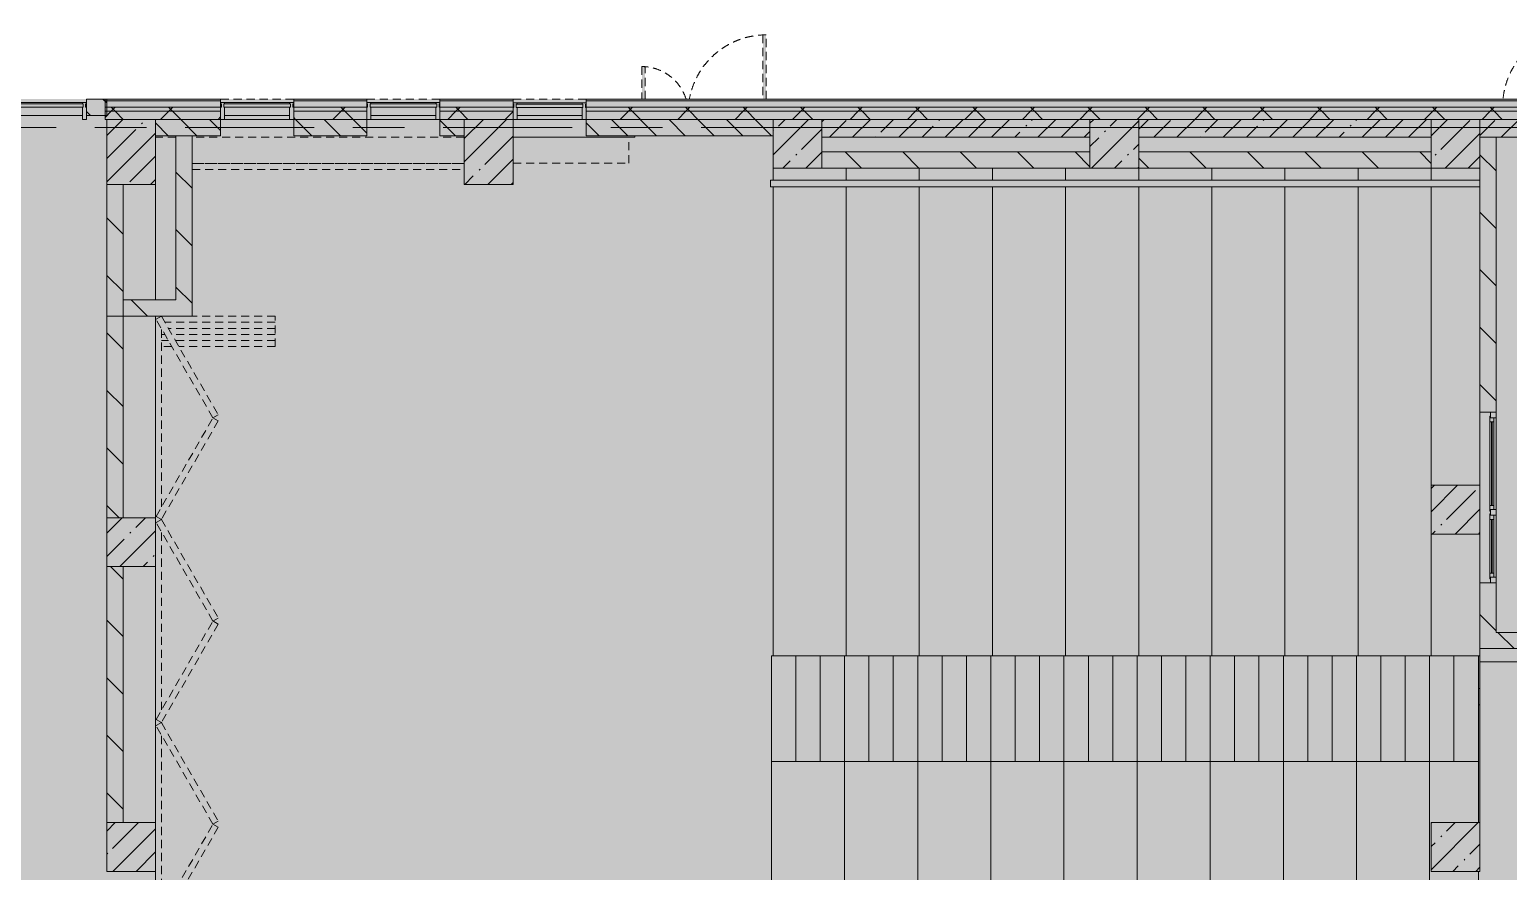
# Model space of a CAD drawing. Header units: millimetres. Extents: x -3238 to 193830, y -8553 to 29000.
# Drawn here: x 71717 to 89917, y 17850 to 28205 of the extents above; entities that cross this region are included whole.
import ezdxf

# ---------------------------------------------------------------- set-up
doc = ezdxf.new("R2010")
doc.units = ezdxf.units.MM
doc.linetypes.add('200_ШТРИХ__ш1_п0_6_', pattern=[160, 100, -60])
doc.linetypes.add('Осевая', pattern=[3175, 635, -476.25, 1587.5, -476.25])
doc.layers.add('A-DETL-GENF-5', color=7, linetype='Continuous', lineweight=9, true_color=0xc0c0c0, transparency=0.4)
for name, color, linetype, lineweight in [('A-DETL-MBND-1', 7, '200_ШТРИХ__ш1_п0_6_', 9), ('A-GLAZ-CURT-3', 7, 'Continuous', 5), ('A-WALL-3', 7, 'Continuous', 5), ('I-WALL-6', 7, 'Continuous', 5), ('S-COLS-3', 7, 'Continuous', 5), ('Оси', 7, 'Continuous', 9), ('Оси-2', 7, 'Осевая', 9)]:
    doc.layers.add(name, color=color, linetype=linetype, lineweight=lineweight)
for name, color, linetype, lineweight, true_color in [('A-FLOR-2', 7, 'Continuous', 5, 0xb7b7b7), ('A-GLAZ-3', 7, 'Continuous', 5, 0x737373), ('A-GLAZ-CURT-2', 7, 'Continuous', 5, 0x737373), ('A-GLAZ-CWMG-2', 7, 'Continuous', 5, 0x737373), ('A-WALL-4', 7, 'Continuous', 9, 0x737373), ('A-WALL-5', 7, 'Continuous', 5, 0x737373), ('I-WALL-7', 7, 'Continuous', 5, 0x737373), ('S-COLS-2', 7, 'Continuous', 5, 0x737373), ('S-STRS-3', 7, 'Continuous', 5, 0x737373)]:
    doc.layers.add(name, color=color, linetype=linetype, lineweight=lineweight, true_color=true_color)
pattern_1 = [(45, (58957.15, 0), (-353.5534, 353.5534), []), (135, (58957.15, 0), (-353.5534, -353.5534), [])]
pattern_2 = [(135, (58957.15, 0), (-176.7767, -176.7767), [])]
pattern_3 = [(135, (58957.15, 0), (-353.5534, -353.5534), [])]

# ---------------------------------------------------------------- blocks, each defined once
blk = doc.blocks.new('BSC_Колонна _Прямоугольная - 600х800-24078684-2_3_1_птичка')
at = {"layer": 'S-COLS-3'}
h = blk.add_hatch(dxfattribs=at)
h.set_pattern_fill('FP_150', color=256, style=0, pattern_type=2)
h.set_pattern_definition([(45, (-14010, -26700), (-285.123, 285.123), []), (45, (-13724.88, -26700), (-285.123, 285.123), [504.031, -100.806, 16.764, -84.042])])
h.paths.add_polyline_path([(300, -400), (300, 400), (-300, 400), (-300, -400)])
at = {"layer": 'S-COLS-2'}
for p, q in [((300, 400), (-300, 400)), ((-300, 400), (-300, -400)), ((300, -400), (300, 400)), ((-300, -400), (300, -400))]:
    blk.add_line(p, q, dxfattribs=at)
blk = doc.blocks.new('BSC_Колонна _Прямоугольная - 600х600-23295697-2_3_1_птичка')
at = {"layer": 'S-COLS-3'}
h = blk.add_hatch(dxfattribs=at)
h.set_pattern_fill('FP_153', color=256, style=0, pattern_type=2)
h.set_pattern_definition([(45, (-14010, -18150), (-285.123, 285.123), []), (45, (-13724.88, -18150), (-285.123, 285.123), [504.031, -100.806, 16.764, -84.042])])
h.paths.add_polyline_path([(-300, -300), (300, -300), (300, 300), (-300, 300), (-300, -26)])
at = {"layer": 'S-COLS-2'}
for p, q in [((300, 300), (-300, 300)), ((-300, 300), (-300, -300)), ((300, -300), (300, 300)), ((-300, -300), (300, -300))]:
    blk.add_line(p, q, dxfattribs=at)
blk = doc.blocks.new('BSC_Колонна _Прямоугольная - 600х600-V137-2_3_1_птичка')
at = {"layer": 'S-COLS-3'}
h = blk.add_hatch(dxfattribs=at)
h.set_pattern_fill('FP_154', color=256, style=0, pattern_type=2)
h.set_pattern_definition([(45, (-14010, -21900), (-285.123, 285.123), []), (45, (-13724.88, -21900), (-285.123, 285.123), [504.031, -100.806, 16.764, -84.042])])
h.paths.add_polyline_path([(-300, -300), (300, -300), (300, 300), (-300, 300)])
at = {"layer": 'S-COLS-2'}
for p, q in [((300, 300), (-300, 300)), ((-300, 300), (-300, -300)), ((300, -300), (300, 300)), ((-300, -300), (300, -300))]:
    blk.add_line(p, q, dxfattribs=at)
blk = doc.blocks.new('BSC_Колонна _Прямоугольная - 600х600-V139-2_3_1_птичка')
at = {"layer": 'S-COLS-3'}
h = blk.add_hatch(dxfattribs=at)
h.set_pattern_fill('FP_156', color=256, style=0, pattern_type=2)
h.set_pattern_definition([(45, (-26110, -26800), (-285.123, 285.123), []), (45, (-25824.88, -26800), (-285.123, 285.123), [504.031, -100.806, 16.764, -84.042])])
h.paths.add_polyline_path([(-300, -300), (300, -300), (300, 300), (-300, 300)])
at = {"layer": 'S-COLS-2'}
for p, q in [((300, 300), (-300, 300)), ((-300, 300), (-300, -300)), ((300, -300), (300, 300)), ((-300, -300), (300, -300))]:
    blk.add_line(p, q, dxfattribs=at)
blk = doc.blocks.new('Прямоугольный импост - Импост структурный с накладкой - 190мм-22856075-2_3_1_птичка')
at = {"layer": 'A-GLAZ-CWMG-2'}
for p, q in [((0, 190), (-50, 190)), ((-50, 190), (-50, 40)), ((0, 40), (0, 190)), ((-50, 40), (-40, 40)), ((-40, 0), (-50, 0)), ((-50, 0), (-50, -17)), ((-40, 40), (-40, 0)), ((-10, 0), (-10, 40)), ((-10, 40), (0, 40)), ((0, 0), (-10, 0)), ((0, -17), (0, 0)), ((-50, -17), (0, -17))]:
    blk.add_line(p, q, dxfattribs=at)
blk = doc.blocks.new('Прямоугольный импост - Импост структурный с накладкой - 190мм-V143-2_3_1_птичка')
at = {"layer": 'A-GLAZ-CWMG-2'}
for p, q in [((0, 190), (-50, 190)), ((-50, 190), (-50, 40)), ((0, 40), (0, 188)), ((-50, 40), (-40, 40)), ((-40, 0), (-50, 0)), ((-50, 0), (-50, -17)), ((-40, 40), (-40, 0)), ((-10, 0), (-10, 40)), ((-10, 40), (0, 40)), ((0, 0), (-10, 0)), ((0, -17), (0, 0)), ((-50, -17), (0, -17))]:
    blk.add_line(p, q, dxfattribs=at)
blk = doc.blocks.new('Системная панель - Стекло - 40мм-V151-2_3_1_птичка')
at = {"layer": 'A-GLAZ-CURT-2'}
for p, q in [((397.5, 0), (-397.5, 0)), ((-397.5, 0), (-397.5, -40)), ((397.5, -40), (397.5, 0)), ((-397.5, -40), (397.5, -40))]:
    blk.add_line(p, q, dxfattribs=at)
blk = doc.blocks.new('Прямоугольный импост - Импост структурный с накладкой - 190мм-22856073-2_3_1_птичка')
at = {"layer": 'A-GLAZ-CWMG-2'}
for p, q in [((-50, 40), (-50, 190)), ((-50, 190), (0, 190)), ((0, 190), (0, 40)), ((-40, 40), (-50, 40)), ((-50, -17), (-50, 0)), ((-50, 0), (-40, 0)), ((-40, 0), (-40, 40)), ((-10, 40), (-10, 0)), ((0, 40), (-10, 40)), ((-10, 0), (0, 0)), ((0, 0), (0, -17)), ((0, -17), (-50, -17))]:
    blk.add_line(p, q, dxfattribs=at)
blk = doc.blocks.new('Прямоугольный импост - Импост структурный с накладкой - 160мм-22794259-2_3_1_птичка')
at = {"layer": 'A-GLAZ-CWMG-2'}
for p, q in [((4160, 27307), (4935, 27307)), ((4160, 27150), (4935, 27150))]:
    blk.add_line(p, q, dxfattribs=at)
blk = doc.blocks.new('Системная панель - Стекло - 40мм-V160-2_3_1_птичка')
at = {"layer": 'A-GLAZ-CURT-3'}
h = blk.add_hatch(dxfattribs=at)
h.set_pattern_fill('FP_182', color=256, style=0, pattern_type=2)
h.set_pattern_definition([(45, (-17860.3, -26790), (-1414.21, 1414.21), [1000, -3000]), (45, (-18860.3, -27290), (-1414.21, 1414.21), [3000, -1000]), (45, (-16860.3, -27790), (-1414.21, 1414.21), [1000, -3000])])
h.paths.add_polyline_path([(-410, -40), (410, -40), (410, 0), (-410, 0)])
at = {"layer": 'A-GLAZ-CURT-2'}
for p, q in [((410, 0), (-410, 0)), ((-410, 0), (-410, -40)), ((-410, -40), (410, -40)), ((410, -40), (410, 0))]:
    blk.add_line(p, q, dxfattribs=at)
blk = doc.blocks.new('Системная панель - Стекло - 40мм-V161-2_3_1_птичка')
at = {"layer": 'A-GLAZ-CURT-2'}
for p, q in [((410, 0), (-410, 0)), ((-410, 0), (-410, -40)), ((-410, -40), (410, -40)), ((410, -40), (410, 0))]:
    blk.add_line(p, q, dxfattribs=at)
blk = doc.blocks.new('BSC_Колонна _Прямоугольная - 600х600-V172-2_3_1_птичка')
at = {"layer": 'S-COLS-3'}
h = blk.add_hatch(dxfattribs=at)
h.set_pattern_fill('FP_189', color=256, style=0, pattern_type=2)
h.set_pattern_definition([(45, (-30310, -26800), (-285.123, 285.123), []), (45, (-30024.88, -26800), (-285.123, 285.123), [504.031, -100.806, 16.764, -84.042])])
h.paths.add_polyline_path([(-300, -300), (300, -300), (300, 300), (-300, 300), (-300, 145)])
at = {"layer": 'S-COLS-2'}
for p, q in [((300, 300), (-300, 300)), ((-300, 300), (-300, -300)), ((300, -300), (300, 300)), ((-300, -300), (300, -300))]:
    blk.add_line(p, q, dxfattribs=at)
blk = doc.blocks.new('Прямоугольный импост - Импост структурный с накладкой - 160мм Темный-33186089-2_3_1_птичка')
at = {"layer": 'A-GLAZ-CWMG-2'}
for p, q in [((16960, 27307), (17760, 27307)), ((16960, 27150), (17760, 27150))]:
    blk.add_line(p, q, dxfattribs=at)
blk = doc.blocks.new('DOR__перегородка__Прямоугольная - ТП-2_ Вн_ДПГ_9480х4200h_2-23998078-2_3_1_птичка')
at = {"layer": 'A-DETL-MBND-1'}
for p, q in [((3, -75), (1987, -75)), ((1982, -72), (2019, -7)), ((3194, -772), (1982, -72)), ((2019, -7), (3231, -707)), ((2137, -75), (4324, -75)), ((3230, -707), (4443, -7)), ((4480, -72), (3268, -772)), ((4443, -7), (4480, -72)), ((4474, -75), (4487, -75)), ((4481, -72), (4518, -7)), ((5693, -772), (4481, -72)), ((4518, -7), (5731, -707)), ((4637, -75), (6824, -75)), ((5730, -707), (6942, -7)), ((6980, -72), (5767, -772)), ((6942, -7), (6980, -72)), ((6974, -75), (6985, -75)), ((6979, -72), (7017, -7)), ((8192, -772), (6979, -72)), ((7017, -7), (8229, -707)), ((7135, -75), (9323, -75)), ((8229, -707), (9441, -7)), ((9479, -72), (8267, -772)), ((9105, -201), (9105, -75)), ((9180, -158), (9180, -75)), ((9255, -114), (9255, -75)), ((9330, -1474), (9330, -158)), ((9405, -1474), (9405, -114)), ((9441, -7), (9479, -72)), ((9473, -75), (9480, -75)), ((9105, -1474), (9105, -288)), ((9180, -1474), (9180, -244)), ((9255, -1474), (9255, -201)), ((9480, -1474), (9480, -450)), ((3231, -707), (3194, -772)), ((3268, -772), (3230, -707)), ((5731, -707), (5693, -772)), ((5767, -772), (5730, -707)), ((8229, -707), (8192, -772)), ((8267, -772), (8229, -707)), ((9105, -1474), (9480, -1474))]:
    blk.add_line(p, q, dxfattribs=at)
blk = doc.blocks.new('BSC_Колонна _Прямоугольная - 600х600-V190-2_3_1_птичка')
at = {"layer": 'S-COLS-3'}
h = blk.add_hatch(dxfattribs=at)
h.set_pattern_fill('FP_202', color=256, style=0, pattern_type=2)
h.set_pattern_definition([(45, (-22210, -26800), (-285.123, 285.123), []), (45, (-21924.88, -26800), (-285.123, 285.123), [504.031, -100.806, 16.764, -84.042])])
h.paths.add_polyline_path([(-300, -300), (300, -300), (300, 300), (-300, 300), (-300, 145)])
at = {"layer": 'S-COLS-2'}
for p, q in [((300, 300), (-300, 300)), ((-300, 300), (-300, -300)), ((300, -300), (300, 300)), ((-300, -300), (300, -300))]:
    blk.add_line(p, q, dxfattribs=at)
blk = doc.blocks.new('Перекрытия 3 - Перекрытия 4-20977624-2_3_1_птичка')
at = {"layer": 'S-STRS-3'}
for p, q in [((21910, 26500), (21910, 26351)), ((22810, 26351), (22810, 26500)), ((23710, 26351), (23710, 26500)), ((24610, 26351), (24610, 26500)), ((25510, 26351), (25510, 26500)), ((26410, 26351), (26410, 26500)), ((27310, 26351), (27310, 26500)), ((28210, 26351), (28210, 26500)), ((29110, 26351), (29110, 26500)), ((30010, 26351), (30010, 26500)), ((21910, 26270), (21910, 20500)), ((22810, 20500), (22810, 26270)), ((23710, 20500), (23710, 26270)), ((24610, 20500), (24610, 26270)), ((25510, 20500), (25510, 26270)), ((26410, 20500), (26410, 26270)), ((27310, 20500), (27310, 26270)), ((28210, 20500), (28210, 26270)), ((29110, 20500), (29110, 26270)), ((30010, 22600), (30010, 26270)), ((30010, 20500), (30010, 22000)), ((22490, 20500), (21910, 20500)), ((23390, 20500), (22810, 20500)), ((24290, 20500), (23710, 20500)), ((25190, 20500), (24610, 20500)), ((26090, 20500), (25510, 20500)), ((26990, 20500), (26410, 20500)), ((27890, 20500), (27310, 20500)), ((28790, 20500), (28210, 20500)), ((29690, 20500), (29110, 20500)), ((30610, 20500), (30010, 20500))]:
    blk.add_line(p, q, dxfattribs=at)
blk = doc.blocks.new('110_Дверь_СКБ_1Ст_Наружная - ДН-2д_л__ Дверь из подвала ЛК _900 мм в свету_ 3300 фрамуга метал-22954314-2_3_1_птичка')
at = {"layer": 'A-DETL-MBND-1'}
blk.add_hatch(color=256, dxfattribs=at).paths.add_polyline_path([(489.5, 115), (489.5, 970), (449.5, 970), (449.5, 115)])
for p, q in [((489.5, 970), (449.5, 970)), ((449.5, 970), (449.5, 115)), ((489.5, 115), (489.5, 970))]:
    blk.add_line(p, q, dxfattribs=at)
blk.add_arc((489.5, 30), 940, 90, 174.73278, dxfattribs=at)
blk = doc.blocks.new('120_Окно_СКБ_2Ст - 120_Окно_СКБ_2Ст 2100х1800 _мал створка справа_-24235684-2_3_1_птичка')
at = {"layer": 'A-GLAZ-3'}
for p, q in [((-1050, 30), (-1050, 100)), ((-1050, 100), (-980, 100)), ((1050, 100), (-1050, 100)), ((-980, 30), (-1050, 30)), ((-1050, 30), (-1000, 30)), ((-980, 30), (-1000, 30)), ((-1000, 30), (-1000, 20)), ((-1000, 20), (170, 20)), ((170, 20), (-1000, 20)), ((-980, 100), (-980, 30)), ((150, 70), (-980, 70)), ((-980, 70), (-980, 30)), ((-930, 20), (-930, 70)), ((-930, 50), (100, 50)), ((100, 40), (-930, 40)), ((100, 20), (100, 70)), ((150, 30), (150, 100)), ((150, 100), (220, 100)), ((150, 30), (150, 70)), ((220, 30), (150, 30)), ((170, 30), (150, 30)), ((170, 30), (200, 30)), ((170, 20), (170, 30)), ((220, 30), (200, 30)), ((200, 30), (200, 20)), ((200, 20), (1000, 20)), ((1000, 20), (200, 20)), ((220, 100), (220, 30)), ((980, 70), (220, 70)), ((220, 70), (220, 30)), ((270, 20), (270, 70)), ((270, 50), (930, 50)), ((930, 40), (270, 40)), ((930, 20), (930, 70)), ((980, 30), (980, 100)), ((980, 100), (1050, 100)), ((980, 30), (980, 70)), ((1050, 30), (980, 30)), ((1000, 30), (980, 30)), ((1000, 30), (1050, 30)), ((1000, 20), (1000, 30)), ((1050, 100), (1050, 30))]:
    blk.add_line(p, q, dxfattribs=at)
blk = doc.blocks.new('BSC_Колонна _Прямоугольная - 600х800-V236-2_3_1_птичка')
at = {"layer": 'S-COLS-3'}
h = blk.add_hatch(dxfattribs=at)
h.set_pattern_fill('FP_240', color=256, style=0, pattern_type=2)
h.set_pattern_definition([(45, (-18410.26, -26700), (-285.123, 285.123), []), (45, (-18125.13, -26700), (-285.123, 285.123), [504.031, -100.806, 16.764, -84.042])])
h.paths.add_polyline_path([(-300, -400), (300, -400), (300, 400), (-300, 400), (-300, 245)])
at = {"layer": 'S-COLS-2'}
for p, q in [((300, 400), (-300, 400)), ((-300, 400), (-300, -400)), ((300, -400), (300, 400)), ((-300, -400), (300, -400))]:
    blk.add_line(p, q, dxfattribs=at)
blk = doc.blocks.new('110_Дверь_СКБ_2Ст_Наружная - ДН-1_л_ Двухстворчатая 1450 х3300 _h_ в свету с верхним остеклением-23567691-2_3_1_птичка')
at = {"layer": 'A-DETL-MBND-1'}
for points in [[(784.5, 125), (784.5, 915), (744.5, 915), (744.5, 125)], [(-705.5, 125), (-705.5, 525), (-745.5, 525), (-745.5, 125)]]:
    blk.add_hatch(color=256, dxfattribs=at).paths.add_polyline_path(points)
for p, q in [((784.5, 915), (744.5, 915)), ((744.5, 915), (744.5, 125)), ((784.5, 125), (784.5, 915)), ((-745.5, 525), (-745.5, 125)), ((-705.5, 525), (-745.5, 525)), ((-705.5, 125), (-705.5, 525))]:
    blk.add_line(p, q, dxfattribs=at)
for centre, radius, start, end in [((784.5, -45), 960, 90, 169.73704), ((-745.5, -45), 570, 17.53545, 90)]:
    blk.add_arc(centre, radius, start, end, dxfattribs=at)
blk = doc.blocks.new('Системная панель - Стекло - 40мм-V249-2_3_1_птичка')
at = {"layer": 'A-GLAZ-CURT-2'}
for p, q in [((410, 0), (-410, 0)), ((-410, 0), (-410, -40)), ((-410, -40), (410, -40)), ((410, -40), (410, 0))]:
    blk.add_line(p, q, dxfattribs=at)
blk = doc.blocks.new('Перекрытия 2 - Перекрытия 4-32990152-2_3_1_птичка')
at = {"layer": 'S-STRS-3'}
for p, q in [((21910, 19180), (22510, 19180)), ((21910, 19180), (21910, 15411)), ((22810, 19180), (23410, 19180)), ((22810, 15411), (22810, 19180)), ((23710, 19180), (24310, 19180)), ((23710, 15411), (23710, 19180)), ((24610, 19180), (25210, 19180)), ((24610, 15411), (24610, 19180)), ((25510, 19180), (26110, 19180)), ((25510, 15411), (25510, 19180)), ((26410, 19180), (27010, 19180)), ((26410, 15411), (26410, 19180)), ((27310, 19180), (27910, 19180)), ((27310, 15411), (27310, 19180)), ((28210, 19180), (28810, 19180)), ((28210, 15411), (28210, 19180)), ((29110, 19180), (29710, 19180)), ((29110, 15411), (29110, 19180)), ((30010, 19180), (30610, 19180)), ((30010, 15411), (30010, 19180)), ((30610, 18430), (30610, 19180)), ((30610, 15411), (30610, 17830)), ((21910, 15330), (21910, 15200)), ((22810, 15200), (22810, 15330)), ((23710, 15200), (23710, 15330)), ((24610, 15200), (24610, 15330)), ((25510, 15200), (25510, 15330)), ((26410, 15200), (26410, 15330)), ((27310, 15200), (27310, 15330)), ((28210, 15200), (28210, 15330)), ((29110, 15200), (29110, 15330)), ((30010, 15200), (30010, 15330)), ((30610, 15200), (30610, 15330)), ((22810, 15200), (21910, 15200)), ((23710, 15200), (22810, 15200)), ((24610, 15200), (23710, 15200)), ((25510, 15200), (24610, 15200)), ((26410, 15200), (25510, 15200)), ((27310, 15200), (26410, 15200)), ((28210, 15200), (27310, 15200)), ((29110, 15200), (28210, 15200)), ((30010, 15200), (29110, 15200)), ((30610, 15200), (30010, 15200))]:
    blk.add_line(p, q, dxfattribs=at)
blk = doc.blocks.new('Стены наклон_ амфитеатр1 - Стены наклон_ амфитеатр-33007412-2_3_1_птичка')
at = {"layer": 'A-WALL-5'}
for p, q in [((21879, 26351), (21879, 26270)), ((30610, 26351), (21879, 26351)), ((21879, 26270), (30610, 26270)), ((30610, 26270), (30610, 26351))]:
    blk.add_line(p, q, dxfattribs=at)
blk = doc.blocks.new('Зашивка приборов отопления12 - Зашивка приборов отопления-33278990-2_3_1_птичка')
at = {"layer": 'A-DETL-MBND-1'}
for p, q in [((37640, 23400), (34290, 23400)), ((34290, 23079), (37640, 23079)), ((37640, 23079), (34290, 23079)), ((34290, 23004), (37640, 23004))]:
    blk.add_line(p, q, dxfattribs=at)
blk = doc.blocks.new('Зашивка приборов отопления13 - Зашивка приборов отопления-33279120-2_3_1_птичка')
at = {"layer": 'A-DETL-MBND-1'}
for p, q in [((20136, 26880), (18710, 26880)), ((20136, 26560), (20136, 26880)), ((18710, 26560), (20136, 26560))]:
    blk.add_line(p, q, dxfattribs=at)
blk = doc.blocks.new('BSC_Колонна _Прямоугольная - 600х600-V290-2_3_1_птичка')
at = {"layer": 'S-COLS-3'}
h = blk.add_hatch(dxfattribs=at)
h.set_pattern_fill('FP_262', color=256, style=0, pattern_type=2)
h.set_pattern_definition([(45, (-30310, -18150), (-285.123, 285.123), []), (45, (-30024.88, -18150), (-285.123, 285.123), [504.031, -100.806, 16.764, -84.042])])
h.paths.add_polyline_path([(-300, -300), (300, -300), (300, 300), (-300, 300)])
at = {"layer": 'S-COLS-2'}
for p, q in [((300, 300), (-300, 300)), ((-300, 300), (-300, -300)), ((300, -300), (300, 300)), ((-300, -300), (300, -300))]:
    blk.add_line(p, q, dxfattribs=at)
blk = doc.blocks.new('BSC_Колонна _Прямоугольная - 600х600-V291-2_3_1_птичка')
at = {"layer": 'S-COLS-3'}
h = blk.add_hatch(dxfattribs=at)
h.set_pattern_fill('FP_263', color=256, style=0, pattern_type=2)
h.set_pattern_definition([(45, (-30310, -22300), (-285.123, 285.123), []), (45, (-30024.88, -22300), (-285.123, 285.123), [504.031, -100.806, 16.764, -84.042])])
h.paths.add_polyline_path([(-300, -300), (300, -300), (300, 300), (-300, 300), (-300, -88)])
at = {"layer": 'S-COLS-2'}
for p, q in [((300, 300), (-300, 300)), ((-300, 300), (-300, -300)), ((300, -300), (300, 300)), ((-300, -300), (300, -300))]:
    blk.add_line(p, q, dxfattribs=at)

msp = doc.modelspace()

# ---------------------------------------------------------------- hatches: boundary and pattern name
at = {"layer": 'A-DETL-GENF-5'}
msp.add_hatch(color=256, dxfattribs=at).paths.add_polyline_path([(94364, -280), (97717.2, -280), (97717.2, 23777.7), (92817.2, 23777.7), (92817.2, 27350), (62809.2, 27350), (62809.2, 15358), (58689.2, 15358), (58689.2, -280), (92282, -280)])
at = {"layer": 'A-WALL-3'}
h = msp.add_hatch(dxfattribs=at)
h.set_pattern_fill('FP_161', color=256, style=0, pattern_type=2)
h.set_pattern_definition(pattern_2)
h.paths.add_polyline_path([(72503.4, 27150), (72667.2, 27150), (72667.2, 27350), (72417.4, 27350), (72417.4, 27150)])
h.paths.add_polyline_path([(63067.2, 27150), (63067.2, 27350), (63017.2, 27350), (63017.2, 27150)])
h = msp.add_hatch(dxfattribs=at)
h.set_pattern_fill('FP_151', color=256, style=0, pattern_type=2)
h.set_pattern_definition(pattern_1)
h.paths.add_polyline_path([(92667.2, 27200), (92667.2, 27250), (78567.4, 27250), (78567.4, 27200), (92567.2, 27200)])
h.paths.add_polyline_path([(75626.3, 27200), (75867.4, 27200), (75867.4, 27250), (74967.4, 27250), (74967.4, 27200)])
h.paths.add_polyline_path([(73544.3, 27200), (74067.4, 27200), (74067.4, 27250), (72646.2, 27250), (72646.2, 27200)])
h.paths.add_polyline_path([(76767.4, 27200), (77667.4, 27200), (77667.4, 27250), (76767.4, 27250)])
h = msp.add_hatch(dxfattribs=at)
h.set_pattern_fill('FP_151', color=256, style=0, pattern_type=2)
h.set_pattern_definition(pattern_1)
h.paths.add_polyline_path([(88967.2, 27100), (92567.2, 27100), (92567.2, 27200), (78567.4, 27200), (78567.4, 27100), (86036.1, 27100)])
h.paths.add_polyline_path([(74067.4, 27100), (74067.4, 27200), (72646.2, 27200), (72646.2, 27100), (73544.3, 27100)])
h.paths.add_polyline_path([(77187.8, 27100), (77667.4, 27100), (77667.4, 27200), (76767.4, 27200), (76767.4, 27100), (77067.4, 27100)])
h.paths.add_polyline_path([(74967.4, 27100), (75867.4, 27100), (75867.4, 27200), (74967.4, 27200)])
h = msp.add_hatch(dxfattribs=at)
h.set_pattern_fill('FP_161', color=256, style=0, pattern_type=2)
h.set_pattern_definition(pattern_2)
h.paths.add_polyline_path([(73267.2, 26900), (74067.4, 26900), (74067.4, 27100), (73267.2, 27100), (73267.2, 26945.3)])
h.paths.add_polyline_path([(76767.4, 26900), (77067.4, 26900), (77067.4, 27100), (76767.4, 27100), (76767.4, 26945.3)])
h.paths.add_polyline_path([(80867.2, 26900), (80867.2, 27100), (78567.4, 27100), (78567.4, 26900)])
h.paths.add_polyline_path([(74967.4, 26900), (75867.4, 26900), (75867.4, 27100), (74967.4, 27100), (74967.4, 26945.3)])
at = {"layer": 'I-WALL-6'}
h = msp.add_hatch(dxfattribs=at)
h.set_pattern_fill('FP_159', color=256, style=0, pattern_type=2)
h.set_pattern_definition([(45, (58957.15, 0), (-285.123, 285.123), []), (45, (59242.27, 0), (-285.123, 285.123), [504.031, -100.806, 16.764, -84.042])])
h.paths.add_polyline_path([(88967.2, 26880), (88967.2, 27100), (85367.2, 27100), (85367.2, 26880), (86036.1, 26880)])
h.paths.add_polyline_path([(89567.2, 26880), (91967.2, 26880), (91967.2, 27100), (89567.2, 27100), (89567.2, 26945.3)])
h.paths.add_polyline_path([(84767.2, 26880), (84767.2, 27100), (81467.2, 27100), (81467.2, 26880), (81872.2, 26880)])
h = msp.add_hatch(dxfattribs=at)
h.set_pattern_fill('FP_162', color=256, style=0, pattern_type=2)
h.set_pattern_definition(pattern_3)
h.paths.add_polyline_path([(73544.3, 24680), (73717.2, 24680), (73717.2, 26900), (73517.2, 26900), (73517.2, 24680)])
h = msp.add_hatch(dxfattribs=at)
h.set_pattern_fill('FP_162', color=256, style=0, pattern_type=2)
h.set_pattern_definition(pattern_3)
h.paths.add_polyline_path([(89767.2, 20790), (89767.2, 21400), (89567.2, 21400), (89567.2, 20790)])
h.paths.add_polyline_path([(89767.2, 23500), (89767.2, 26880), (89567.2, 26880), (89567.2, 23500)])
h = msp.add_hatch(dxfattribs=at)
h.set_pattern_fill('FP_162', color=256, style=0, pattern_type=2)
h.set_pattern_definition(pattern_3)
h.paths.add_polyline_path([(84767.2, 26500), (84767.2, 26700), (81467.2, 26700), (81467.2, 26500), (81872.2, 26500)])
h = msp.add_hatch(dxfattribs=at)
h.set_pattern_fill('FP_162', color=256, style=0, pattern_type=2)
h.set_pattern_definition(pattern_3)
h.paths.add_polyline_path([(88967.2, 26500), (88967.2, 26700), (85367.2, 26700), (85367.2, 26500), (86036.1, 26500)])
h = msp.add_hatch(dxfattribs=at)
h.set_pattern_fill('FP_162', color=256, style=0, pattern_type=2)
h.set_pattern_definition(pattern_3)
h.paths.add_polyline_path([(72867.4, 24680), (72867.4, 26300), (72667.4, 26300), (72667.4, 24680)])
h = msp.add_hatch(dxfattribs=at)
h.set_pattern_fill('FP_162', color=256, style=0, pattern_type=2)
h.set_pattern_definition(pattern_3)
h.paths.add_polyline_path([(72667.4, 15200), (72867.4, 15200), (72867.4, 17850), (72667.4, 17850), (72667.4, 16294.2)])
h.paths.add_polyline_path([(72667.4, 18450), (72867.4, 18450), (72867.4, 21600), (72667.4, 21600), (72667.4, 19844.6)])
h.paths.add_polyline_path([(72667.4, 22200), (72867.4, 22200), (72867.4, 26300), (72667.4, 26300), (72667.4, 24578.4)])
h = msp.add_hatch(dxfattribs=at)
h.set_pattern_fill('FP_162', color=256, style=0, pattern_type=2)
h.set_pattern_definition(pattern_3)
h.paths.add_polyline_path([(73517.2, 24680), (73517.2, 24880), (72867.4, 24880), (72867.4, 24680)])
h = msp.add_hatch(dxfattribs=at)
h.set_pattern_fill('FP_162', color=256, style=0, pattern_type=2)
h.set_pattern_definition(pattern_3)
h.paths.add_polyline_path([(92367.2, 20590), (92367.2, 20790), (89567.2, 20790), (89567.2, 20590), (92282, 20590)])

# ---------------------------------------------------------------- linework, layer by layer
at = {"layer": 'A-DETL-MBND-1'}
for p, q in [((74067.4, 27350), (74967.4, 27350)), ((75867.4, 27350), (76767.4, 27350)), ((77667.4, 27350), (78567.4, 27350)), ((74117.4, 27100), (74917.4, 27100)), ((74917.4, 27100), (74117.4, 27100)), ((75917.4, 27100), (76717.4, 27100)), ((76717.4, 27100), (75917.4, 27100)), ((77717, 27100), (78517.5, 27100)), ((78517.5, 27100), (77717, 27100)), ((73517.2, 26880), (73267.2, 26880)), ((77067.4, 26880), (73717.2, 26880)), ((79167.2, 26880), (77667.4, 26880)), ((79167.2, 26900), (79167.2, 26880)), ((89547.2, 20100), (89567.2, 20100)), ((89567.2, 19900), (89547.2, 19900))]:
    msp.add_line(p, q, dxfattribs=at)
at = {"layer": 'A-FLOR-2'}
for p, q in [((73267.4, 24880), (73267.4, 26500)), ((73267.4, 15200), (73267.4, 24680)), ((89567.2, 20590), (89567.2, 18450)), ((92217.2, 20429), (89567.2, 20429))]:
    msp.add_line(p, q, dxfattribs=at)
at = {"layer": 'A-WALL-4'}
for p, q in [((74067.4, 27330), (72646.2, 27330)), ((75867.4, 27330), (74967.4, 27330)), ((77667.4, 27330), (76767.4, 27330)), ((92797.2, 27330), (78567.4, 27330)), ((74067.4, 27250), (72646.2, 27250)), ((74067.4, 27200), (72646.2, 27200)), ((75867.4, 27250), (74967.4, 27250)), ((75867.4, 27200), (74967.4, 27200)), ((77667.4, 27250), (76767.4, 27250)), ((77667.4, 27200), (76767.4, 27200)), ((92717.2, 27250), (78567.4, 27250)), ((92667.2, 27200), (78567.4, 27200)), ((74067.4, 27100), (73267.2, 27100)), ((75867.4, 27100), (74967.4, 27100)), ((77067.4, 27100), (76767.4, 27100)), ((80867.2, 27100), (78567.4, 27100)), ((84767.2, 27100), (81467.2, 27100)), ((88967.2, 27100), (85367.2, 27100)), ((91967.2, 27100), (89567.2, 27100)), ((73717.2, 26900), (73517.2, 26900)), ((89767.2, 26880), (89567.2, 26880))]:
    msp.add_line(p, q, dxfattribs=at)
at = {"layer": 'A-WALL-5'}
for p, q in [((74067.4, 27350), (72417.4, 27350)), ((72417.4, 27350), (72417.4, 27150)), ((72646.2, 27350), (72646.2, 27100)), ((72667.2, 27150), (72667.2, 27350)), ((74067.4, 27100), (74067.4, 27350)), ((75867.4, 27350), (74967.4, 27350)), ((74967.4, 27350), (74967.4, 27100)), ((75867.4, 27100), (75867.4, 27350)), ((77667.4, 27350), (76767.4, 27350)), ((76767.4, 27350), (76767.4, 27100)), ((77667.4, 27100), (77667.4, 27350)), ((92817.2, 27350), (78567.4, 27350)), ((78567.4, 27350), (78567.4, 27100)), ((72417.4, 27150), (72667.2, 27150)), ((72646.2, 27100), (72667.2, 27100)), ((73267.2, 27100), (74067.4, 27100)), ((74067.4, 26900), (74067.4, 27100)), ((74967.4, 27100), (75867.4, 27100)), ((74967.4, 27100), (74967.4, 26900)), ((75867.4, 26900), (75867.4, 27100)), ((76767.4, 27100), (77067.4, 27100)), ((76767.4, 27100), (76767.4, 26900)), ((78567.4, 27100), (80867.2, 27100)), ((78567.4, 27100), (78567.4, 26900)), ((81467.2, 27100), (84767.2, 27100)), ((85367.2, 27100), (88967.2, 27100)), ((89567.2, 27100), (92567.2, 27100)), ((73267.2, 26900), (73517.2, 26900)), ((73717.2, 26900), (74067.4, 26900)), ((74967.4, 26900), (75867.4, 26900)), ((76767.4, 26900), (77067.4, 26900)), ((78567.4, 26900), (80867.2, 26900))]:
    msp.add_line(p, q, dxfattribs=at)
at = {"layer": 'I-WALL-7'}
for p, q in [((73517.2, 26900), (73517.2, 24880)), ((73717.2, 24680), (73717.2, 26900)), ((81467.2, 26880), (84767.2, 26880)), ((85367.2, 26880), (88967.2, 26880)), ((89767.2, 26880), (91967.2, 26880)), ((89767.2, 20790), (89767.2, 26880)), ((84767.2, 26700), (81467.2, 26700)), ((88967.2, 26700), (85367.2, 26700)), ((81467.2, 26500), (84767.2, 26500)), ((85367.2, 26500), (88967.2, 26500)), ((89567.2, 26500), (89567.2, 22600)), ((72667.4, 26300), (72667.4, 22200)), ((72867.4, 22200), (72867.4, 26300)), ((73517.2, 24880), (72867.4, 24880)), ((72667.4, 24680), (73717.2, 24680)), ((89567.2, 23500), (89767.2, 23500)), ((89567.2, 22000), (89567.2, 20590)), ((72667.4, 21600), (72667.4, 18450)), ((72867.4, 18450), (72867.4, 21600)), ((89767.2, 21400), (89567.2, 21400)), ((92367.2, 20790), (89767.2, 20790)), ((89567.2, 20590), (92367.2, 20590))]:
    msp.add_line(p, q, dxfattribs=at)
at = {"layer": 'S-STRS-3'}
for p, q in [((80847.2, 20500), (80847.2, 19200)), ((80847.2, 20500), (80867.2, 20500)), ((80847.2, 20500), (80847.2, 19200)), ((81147.2, 20500), (81147.2, 19200)), ((81147.2, 20500), (81147.2, 19200)), ((81447.2, 20500), (81747.2, 20500)), ((81447.2, 20500), (81447.2, 19200)), ((81447.2, 20500), (81447.2, 19200)), ((81747.2, 20500), (81767.2, 20500)), ((81747.2, 20500), (81747.2, 19200)), ((81747.2, 20500), (81747.2, 19200)), ((82047.2, 20500), (82047.2, 19200)), ((82047.2, 20500), (82047.2, 19200)), ((82347.2, 20500), (82647.2, 20500)), ((82347.2, 20500), (82347.2, 19200)), ((82347.2, 20500), (82347.2, 19200)), ((82647.2, 20500), (82667.2, 20500)), ((82647.2, 20500), (82647.2, 19200)), ((82647.2, 20500), (82647.2, 19200)), ((82947.2, 20500), (82947.2, 19200)), ((82947.2, 20500), (82947.2, 19200)), ((83247.2, 20500), (83547.2, 20500)), ((83247.2, 20500), (83247.2, 19200)), ((83247.2, 20500), (83247.2, 19200)), ((83547.2, 20500), (83567.2, 20500)), ((83547.2, 20500), (83547.2, 19200)), ((83547.2, 20500), (83547.2, 19200)), ((83847.2, 20500), (83847.2, 19200)), ((83847.2, 20500), (83847.2, 19200)), ((84147.2, 20500), (84447.2, 20500)), ((84147.2, 20500), (84147.2, 19200)), ((84147.2, 20500), (84147.2, 19200)), ((84447.2, 20500), (84467.2, 20500)), ((84447.2, 20500), (84447.2, 19200)), ((84447.2, 20500), (84447.2, 19200)), ((84747.2, 20500), (84747.2, 19200)), ((84747.2, 20500), (84747.2, 19200)), ((85047.2, 20500), (85347.2, 20500)), ((85047.2, 20500), (85047.2, 19200)), ((85047.2, 20500), (85047.2, 19200)), ((85347.2, 20500), (85367.2, 20500)), ((85347.2, 20500), (85347.2, 19200)), ((85347.2, 20500), (85347.2, 19200)), ((85647.2, 20500), (85647.2, 19200)), ((85647.2, 20500), (85647.2, 19200)), ((85947.2, 20500), (86247.2, 20500)), ((85947.2, 20500), (85947.2, 19200)), ((85947.2, 20500), (85947.2, 19200)), ((86247.2, 20500), (86267.2, 20500)), ((86247.2, 20500), (86247.2, 19200)), ((86247.2, 20500), (86247.2, 19200)), ((86547.2, 20500), (86547.2, 19200)), ((86547.2, 20500), (86547.2, 19200)), ((86847.2, 20500), (87147.2, 20500)), ((86847.2, 20500), (86847.2, 19200)), ((86847.2, 20500), (86847.2, 19200)), ((87147.2, 20500), (87167.2, 20500)), ((87147.2, 20500), (87147.2, 19200)), ((87147.2, 20500), (87147.2, 19200)), ((87447.2, 20500), (87447.2, 19200)), ((87447.2, 20500), (87447.2, 19200)), ((87747.2, 20500), (88047.2, 20500)), ((87747.2, 20500), (87747.2, 19200)), ((87747.2, 20500), (87747.2, 19200)), ((88047.2, 20500), (88067.2, 20500)), ((88047.2, 20500), (88047.2, 19200)), ((88047.2, 20500), (88047.2, 19200)), ((88347.2, 20500), (88347.2, 19200)), ((88347.2, 20500), (88347.2, 19200)), ((88647.2, 20500), (88947.2, 20500)), ((88647.2, 20500), (88647.2, 19200)), ((88647.2, 20500), (88647.2, 19200)), ((88947.2, 20500), (88967.2, 20500)), ((88947.2, 20500), (88947.2, 19200)), ((88947.2, 20500), (88947.2, 19200)), ((89247.2, 20500), (89247.2, 19200)), ((89247.2, 20500), (89247.2, 19200)), ((89547.2, 20500), (89547.2, 19200)), ((81447.2, 19200), (81747.2, 19200)), ((82347.2, 19200), (82647.2, 19200)), ((83247.2, 19200), (83547.2, 19200)), ((84147.2, 19200), (84447.2, 19200)), ((85047.2, 19200), (85347.2, 19200)), ((85947.2, 19200), (86247.2, 19200)), ((86847.2, 19200), (87147.2, 19200)), ((87747.2, 19200), (88047.2, 19200)), ((88647.2, 19200), (88947.2, 19200))]:
    msp.add_line(p, q, dxfattribs=at)
at = {"layer": 'Оси'}
msp.add_line((80317.2, 27000), (92817.2, 27000), dxfattribs=at)
at = {"layer": 'Оси-2'}
msp.add_line((69346.2, 27000), (80317.2, 27000), dxfattribs=at)

# ---------------------------------------------------------------- block references
at = {"layer": 'A-DETL-MBND-1'}
for name, p in [('110_Дверь_СКБ_2Ст_Наружная - ДН-1_л_ Двухстворчатая 1450 х3300 _h_ в свету с верхним остеклением-23567691-2_3_1_птичка', (79997.7, 27225)), ('110_Дверь_СКБ_1Ст_Наружная - ДН-2д_л__ Дверь из подвала ЛК _900 мм в свету_ 3300 фрамуга метал-22954314-2_3_1_птичка', (90297.7, 27235)), ('Зашивка приборов отопления12 - Зашивка приборов отопления-33278990-2_3_1_птичка', (39427.4, 3480)), ('Зашивка приборов отопления13 - Зашивка приборов отопления-33279120-2_3_1_птичка', (58957.2, 0))]:
    msp.add_blockref(name, p, dxfattribs=at)
at = {"layer": 'A-DETL-MBND-1', "rotation": 90.00000000000044}
msp.add_blockref('DOR__перегородка__Прямоугольная - ТП-2_ Вн_ДПГ_9480х4200h_2-23998078-2_3_1_птичка', (73267.2, 15200), dxfattribs=at)
at = {"layer": 'A-GLAZ-3', "rotation": 269.9999999999999}
msp.add_blockref('120_Окно_СКБ_2Ст - 120_Окно_СКБ_2Ст 2100х1800 _мал створка справа_-24235684-2_3_1_птичка', (89667.2, 22450), dxfattribs=at)
at = {"layer": 'A-GLAZ-CURT-2'}
for name, p in [('Системная панель - Стекло - 40мм-V151-2_3_1_птичка', (71979.9, 27290)), ('Системная панель - Стекло - 40мм-V249-2_3_1_птичка', (74517.4, 27290)), ('Системная панель - Стекло - 40мм-V160-2_3_1_птичка', (76317.4, 27290)), ('Системная панель - Стекло - 40мм-V161-2_3_1_птичка', (78117.4, 27288.3))]:
    msp.add_blockref(name, p, dxfattribs=at)
at = {"layer": 'A-GLAZ-CWMG-2'}
for name, p in [('Прямоугольный импост - Импост структурный с накладкой - 160мм-22794259-2_3_1_птичка', (67432.4, 0)), ('Прямоугольный импост - Импост структурный с накладкой - 160мм Темный-33186089-2_3_1_птичка', (57157.2, 0)), ('Прямоугольный импост - Импост структурный с накладкой - 160мм Темный-33186089-2_3_1_птичка', (58957.2, 0)), ('Прямоугольный импост - Импост структурный с накладкой - 160мм Темный-33186089-2_3_1_птичка', (60757.2, -1.7))]:
    msp.add_blockref(name, p, dxfattribs=at)
at = {"layer": 'A-GLAZ-CWMG-2', "extrusion": (0, 0, -1), "rotation": 180}
for p in [(-72417.4, 27290), (-74967.4, 27290), (-76767.4, 27290), (-78567.4, 27288.3)]:
    msp.add_blockref('Прямоугольный импост - Импост структурный с накладкой - 190мм-22856073-2_3_1_птичка', p, dxfattribs=at)
at = {"layer": 'A-GLAZ-CWMG-2', "rotation": 180}
for name, p in [('Прямоугольный импост - Импост структурный с накладкой - 190мм-22856075-2_3_1_птичка', (74067.4, 27290)), ('Прямоугольный импост - Импост структурный с накладкой - 190мм-22856075-2_3_1_птичка', (75867.4, 27290)), ('Прямоугольный импост - Импост структурный с накладкой - 190мм-V143-2_3_1_птичка', (77667.4, 27288.3))]:
    msp.add_blockref(name, p, dxfattribs=at)
at = {"layer": 'A-WALL-5'}
msp.add_blockref('Стены наклон_ амфитеатр1 - Стены наклон_ амфитеатр-33007412-2_3_1_птичка', (58957.2, 0), dxfattribs=at)
at = {"layer": 'S-COLS-2'}
for name, p in [('BSC_Колонна _Прямоугольная - 600х800-24078684-2_3_1_птичка', (72967.2, 26700)), ('BSC_Колонна _Прямоугольная - 600х800-V236-2_3_1_птичка', (77367.4, 26700)), ('BSC_Колонна _Прямоугольная - 600х600-V190-2_3_1_птичка', (81167.2, 26800)), ('BSC_Колонна _Прямоугольная - 600х600-V139-2_3_1_птичка', (85067.2, 26800)), ('BSC_Колонна _Прямоугольная - 600х600-V172-2_3_1_птичка', (89267.2, 26800)), ('BSC_Колонна _Прямоугольная - 600х600-V291-2_3_1_птичка', (89267.2, 22300)), ('BSC_Колонна _Прямоугольная - 600х600-V137-2_3_1_птичка', (72967.2, 21900)), ('BSC_Колонна _Прямоугольная - 600х600-23295697-2_3_1_птичка', (72967.2, 18150)), ('BSC_Колонна _Прямоугольная - 600х600-V290-2_3_1_птичка', (89267.2, 18150))]:
    msp.add_blockref(name, p, dxfattribs=at)
at = {"layer": 'S-STRS-3'}
for name, p in [('Перекрытия 3 - Перекрытия 4-20977624-2_3_1_птичка', (58957.2, 0)), ('Перекрытия 2 - Перекрытия 4-32990152-2_3_1_птичка', (58937.2, 20))]:
    msp.add_blockref(name, p, dxfattribs=at)

doc.saveas('drawing.dxf')
